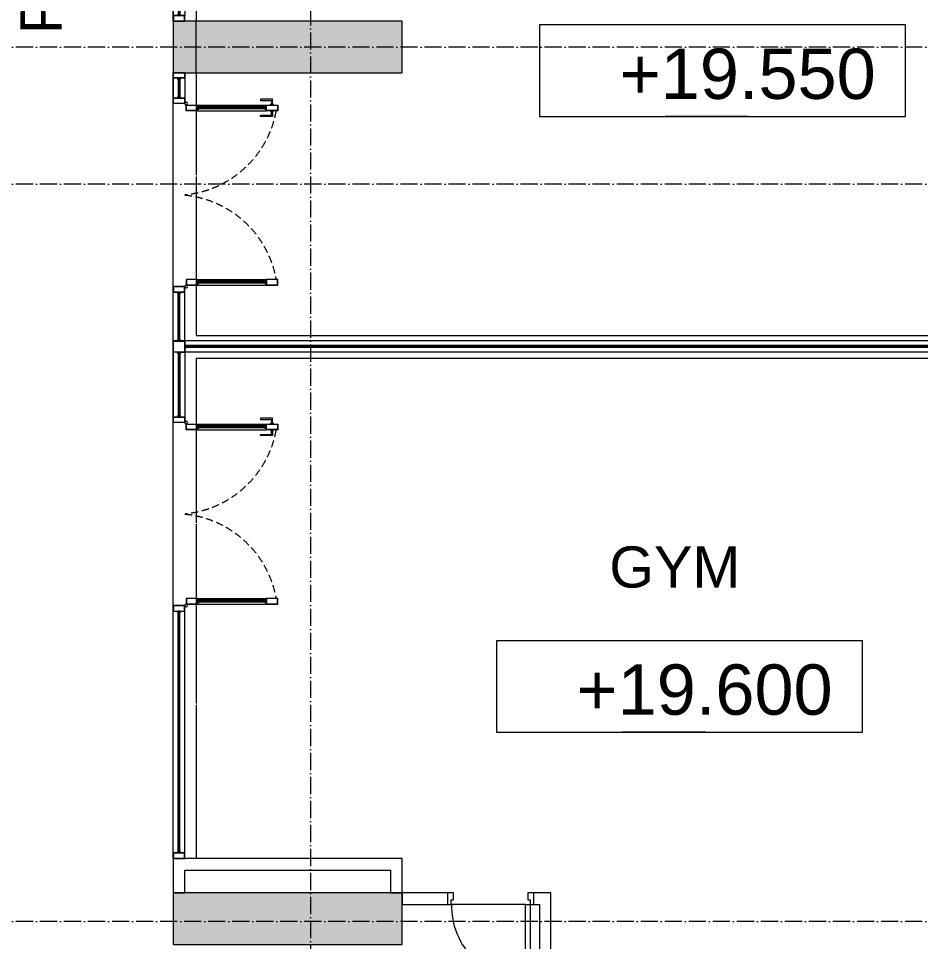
# Model space of a CAD drawing. Header units: millimetres. Extents: x -20215 to 101892, y -17414 to 45470.
# Drawn here: x 29847 to 37733, y 11275 to 19350 of the extents above; entities that cross this region are included whole.
import ezdxf

# ---------------------------------------------------------------- set-up
doc = ezdxf.new("R2010")
doc.units = ezdxf.units.MM
doc.set_wipeout_variables(frame=1)
doc.linetypes.add('Grid Line', pattern=[4.2, 3, -0.6, 0, -0.6])
doc.linetypes.add('HIDDEN2', pattern=[4.7625, 3.175, -1.5875])
for name, color, linetype, lineweight in [('CHU', 181, 'Continuous', 5), ('CUA', 31, 'Continuous', 9), ('DIM', 1, 'Continuous', 5), ('G-ANNO-DIMS', 111, 'Continuous', 5), ('NET-CAT', 3, 'Continuous', 15), ('NET-THAY', 2, 'Continuous', 9), ('TRUC', 225, 'Continuous', 5), ('X-COT HAM$0$LC.HA', 8, 'Continuous', 9)]:
    doc.layers.add(name, color=color, linetype=linetype, lineweight=lineweight)
doc.styles.add('Arial_1', font='arial_0.ttf', dxfattribs={"height": 400})
doc.styles.add('Arial_3', font='arial_0.ttf', dxfattribs={"height": 440})
doc.styles.add('Arial_6', font='arial_0.ttf', dxfattribs={"height": 360})
doc.dimstyles.new('Diagonal_-_2mm_Arial', dxfattribs={"dimscale": 304.8, "dimtxt": 408.10376, "dimasz": 0.984252, "dimexe": 0.656168, "dimexo": 4.593176, "dimgap": 0.098425, "dimtad": 1, "dimdec": 0, "dimzin": 0, "dimdsep": 46, "dimtxsty": 'Arial_1', "dimblk1": 'OBLIQUE', "dimblk2": 'OBLIQUE', "dimsah": 1, "dimcen": 0.09, "dimdle": 0.656168, "dimazin": 0, "dimtfac": 1, "dimtdec": 4, "dimtix": 1, "dimtmove": 0, "dimatfit": 3, "dimfxl": 0, "dimtvp": 1, "dimtolj": 1, "dimtzin": 0, "dimlwd": 9, "dimlwe": 9, "dimarcsym": 0})

# ---------------------------------------------------------------- blocks, each defined once
blk = doc.blocks.new('ALC1807-ASCENT PLAZA-KET CAU_rvt-1-MẶT BẰNG TẦNG 4')
at = {"layer": 'X-COT HAM$0$LC.HA'}
h = blk.add_hatch(color=256, dxfattribs=at)
h.dxf.hatch_style = 1
h.paths.add_polyline_path([(31200.5, 19324.9), (31200.5, 18874.9), (33200.5, 18874.9), (33200.5, 19324.9)])
h = blk.add_hatch(color=256, dxfattribs=at)
h.dxf.hatch_style = 1
h.paths.add_polyline_path([(31200.5, 11699.9), (31200.5, 11249.9), (33200.5, 11249.9), (33200.5, 11699.9)])
at = {"ltscale": 1000}
for points in [[(31200.5, 19324.9), (31200.5, 18874.9), (33200.5, 18874.9), (33200.5, 19324.9)], [(31200.5, 11699.9), (31200.5, 11249.9), (33200.5, 11249.9), (33200.5, 11699.9)]]:
    blk.add_lwpolyline(points, close=True, dxfattribs=at)
blk = doc.blocks.new('CUA WC - Type 1-1365096-MẶT BẰNG TẦNG 4')
at = {"layer": 'CUA'}
for p, q in [((-242.5, 740.3), (-202.5, 740.3)), ((-242.5, 52.3), (-242.5, 740.3)), ((-202.5, 740.3), (-202.5, 52.3)), ((-202.5, 52.3), (-242.5, 52.3))]:
    blk.add_line(p, q, dxfattribs=at)
at = {"layer": 'CUA', "lineweight": 5}
for p, q in [((-243.5, 52.3), (-273.5, 52.3)), ((-243.5, 11.3), (-243.5, 52.3)), ((-223.5, 11.3), (-243.5, 11.3)), ((-223.5, -47.7), (-223.5, 11.3)), ((446.5, 11.3), (426.5, 11.3)), ((426.5, 11.3), (426.5, -47.7)), ((476.5, 52.3), (446.5, 52.3)), ((446.5, 52.3), (446.5, 11.3)), ((-273.5, -47.7), (-223.5, -47.7)), ((426.5, -47.7), (476.5, -47.7))]:
    blk.add_line(p, q, dxfattribs=at)
blk.add_arc((-242.5, 52.3), 688, 359.5, 90, dxfattribs=at)
blk = doc.blocks.new('_Oblique')
at = {"color": 0, "linetype": 'ByBlock', "lineweight": -2}
blk.add_line((-0.5, -0.5), (0.5, 0.5), dxfattribs=at)
blk = doc.blocks.new('DIMBLOCK95-MẶT BẰNG TẦNG 4')
at = {"layer": 'Defpoints', "color": 0, "transparency": 16777216}
for p in [(31200.5, 12563.8), (13200.5, 12235), (31200.5, 10551.8)]:
    blk.add_point(p, dxfattribs=at)
at = {"layer": 'DIM', "color": 0, "lineweight": 9, "transparency": 16777216}
for p, q in [((31200.5, 11163.8), (31200.5, 10351.8)), ((13200.5, 10835), (13200.5, 10351.8)), ((13000.5, 10551.8), (31400.5, 10551.8))]:
    blk.add_line(p, q, dxfattribs=at)
at = {"layer": 'DIM', "color": 0, "lineweight": 9, "transparency": 16777216, "xscale": 300, "yscale": 300, "zscale": 300, "rotation": 180}
blk.add_blockref('_Oblique', (13200.5, 10551.8), dxfattribs=at)
at = {"layer": 'DIM', "color": 0, "lineweight": 9, "transparency": 16777216, "xscale": 300, "yscale": 300, "zscale": 300}
blk.add_blockref('_Oblique', (31200.5, 10551.8), dxfattribs=at)
at = {"layer": 'DIM', "color": 0, "lineweight": 9, "transparency": 16777216, "insert": (22200.5, 10786), "char_height": 400, "attachment_point": 5, "style": 'Arial_1'}
blk.add_mtext('\\A1;18000', dxfattribs=at)
blk = doc.blocks.new('Spot Elevations - CODE 1-1678943-MẶT BẰNG TẦNG 4')
at = {"layer": 'G-ANNO-DIMS'}
for p, q in [((10.5, 4), (-5.5, 4)), ((-5.5, 4), (-5.5, 0)), ((10.5, 0), (10.5, 4)), ((-5.5, 0), (10.5, 0))]:
    blk.add_line(p, q, dxfattribs=at)
blk = doc.blocks.new('*U436')
for p, q in [((2925, 100, 0), (50, 100, 0)), ((2925, 0, 0), (50, 0, 0)), ((2912, 58.2, 0), (63, 58.2, 0)), ((2912, 41.7, 0), (63, 41.7, 0))]:
    blk.add_line(p, q)
at = {"ltscale": 100}
for p, q in [((50, 61, 0), (50, 39, 0)), ((50, 61, 0), (50, 39, 0)), ((2925, 61, 0), (2925, 39, 0)), ((2925, 61, 0), (2925, 39, 0))]:
    blk.add_line(p, q, dxfattribs=at)
at = {"color": 1, "lineweight": 0, "ltscale": 10}
blk.add_line((56.6, 50, 0), (2918.4, 50, 0), dxfattribs=at)
at = {"ltscale": 25, "elevation": 0}
for points in [[(0, 0), (50, 0), (50, 100), (0, 100)], [(2, 2), (48, 2), (48, 98), (2, 98)]]:
    blk.add_lwpolyline(points, close=True, dxfattribs=at)
for points in [[(2975, 100), (2975, 0), (2925, 0), (2925, 100)], [(2973, 98), (2973, 2), (2927, 2), (2927, 98)], [(56.6, 47.5), (56.6, 52.5), (2918.4, 52.5), (2918.4, 47.5)]]:
    blk.add_lwpolyline(points, close=True)
at = {"elevation": 0}
for points in [[(50, 39), (50, 61), (62.5, 61, -0.414214), (63, 60.5), (63, 57, -0.414214), (62.5, 56.5, -0.414214), (62, 57), (62, 59.5, 0.414214), (61.5, 60), (51.5, 60, 0.414214), (51, 59.5), (51, 40.5, 0.414214), (51.5, 40), (61.5, 40, 0.414214), (62, 40.5), (62, 43, -0.414214), (62.5, 43.5, -0.414214), (63, 43), (63, 39.5, -0.414214), (62.5, 39), (50, 39)], [(2925, 39), (2925, 61), (2912.5, 61, 0.414214), (2912, 60.5), (2912, 57, 0.414214), (2912.5, 56.5, 0.414214), (2913, 57), (2913, 59.5, -0.414214), (2913.5, 60), (2923.5, 60, -0.414214), (2924, 59.5), (2924, 40.5, -0.414214), (2923.5, 40), (2913.5, 40, -0.414214), (2913, 40.5), (2913, 43, 0.414214), (2912.5, 43.5, 0.414214), (2912, 43), (2912, 39.5, 0.414214), (2912.5, 39), (2925, 39)]]:
    blk.add_lwpolyline(points, format="xyb", dxfattribs=at)
for points in [[(50, 40.5), (50, 59.5)], [(50, 40.5), (50, 59.5)], [(2925, 40.5), (2925, 59.5)], [(2925, 40.5), (2925, 59.5)]]:
    blk.add_lwpolyline(points, dxfattribs=at)
for points in [[(56.6, 52.3, 0.110226), (56.6, 52.2), (56.6, 47.8, 0.110226), (56.6, 47.7, 0.547587), (60.2, 47.2, -0.371535), (60.6, 47.2, 0.207699), (64.7, 47.4, -0.626616), (65, 47.3, -0.088099), (63, 41.9), (63, 44.1), (60.2, 44.1), (60.2, 42.9), (55.7, 46.5, -0.26277), (55.4, 46.9), (55.4, 50), (55.4, 53.1, -0.26277), (55.7, 53.5), (60.2, 57.1), (60.2, 55.9), (63, 55.9), (63, 58.1, -0.088099), (65, 52.7, -0.626616), (64.7, 52.6, 0.207699), (60.6, 52.8, -0.371535), (60.2, 52.8, 0.547587)], [(2918.4, 52.3, -0.110226), (2918.4, 52.2), (2918.4, 47.8, -0.110226), (2918.4, 47.7, -0.547587), (2914.8, 47.2, 0.371535), (2914.4, 47.2, -0.207699), (2910.3, 47.4, 0.626616), (2910, 47.3, 0.088099), (2912, 41.9), (2912, 44.1), (2914.8, 44.1), (2914.8, 42.9), (2919.3, 46.5, 0.26277), (2919.6, 46.9), (2919.6, 50), (2919.6, 53.1, 0.26277), (2919.3, 53.5), (2914.8, 57.1), (2914.8, 55.9), (2912, 55.9), (2912, 58.1, 0.088099), (2910, 52.7, 0.626616), (2910.3, 52.6, -0.207699), (2914.4, 52.8, 0.371535), (2914.8, 52.8, -0.547587)]]:
    blk.add_lwpolyline(points, format="xyb", close=True)
blk = doc.blocks.new('*U439')
for p, q in [((9650, 100, 0), (50, 100, 0)), ((9650, 0, 0), (50, 0, 0)), ((9637, 58.2, 0), (63, 58.2, 0)), ((9637, 41.7, 0), (63, 41.7, 0))]:
    blk.add_line(p, q)
at = {"ltscale": 100}
for p, q in [((50, 61, 0), (50, 39, 0)), ((50, 61, 0), (50, 39, 0)), ((9650, 61, 0), (9650, 39, 0)), ((9650, 61, 0), (9650, 39, 0))]:
    blk.add_line(p, q, dxfattribs=at)
at = {"color": 1, "lineweight": 0, "ltscale": 10}
blk.add_line((56.6, 50, 0), (9643.4, 50, 0), dxfattribs=at)
at = {"ltscale": 25, "elevation": 0}
for points in [[(0, 0), (50, 0), (50, 100), (0, 100)], [(2, 2), (48, 2), (48, 98), (2, 98)]]:
    blk.add_lwpolyline(points, close=True, dxfattribs=at)
for points in [[(9700, 100), (9700, 0), (9650, 0), (9650, 100)], [(9698, 98), (9698, 2), (9652, 2), (9652, 98)], [(56.6, 47.5), (56.6, 52.5), (9643.4, 52.5), (9643.4, 47.5)]]:
    blk.add_lwpolyline(points, close=True)
at = {"elevation": 0}
for points in [[(50, 39), (50, 61), (62.5, 61, -0.414214), (63, 60.5), (63, 57, -0.414214), (62.5, 56.5, -0.414214), (62, 57), (62, 59.5, 0.414214), (61.5, 60), (51.5, 60, 0.414214), (51, 59.5), (51, 40.5, 0.414214), (51.5, 40), (61.5, 40, 0.414214), (62, 40.5), (62, 43, -0.414214), (62.5, 43.5, -0.414214), (63, 43), (63, 39.5, -0.414214), (62.5, 39), (50, 39)], [(9650, 39), (9650, 61), (9637.5, 61, 0.414214), (9637, 60.5), (9637, 57, 0.414214), (9637.5, 56.5, 0.414214), (9638, 57), (9638, 59.5, -0.414214), (9638.5, 60), (9648.5, 60, -0.414214), (9649, 59.5), (9649, 40.5, -0.414214), (9648.5, 40), (9638.5, 40, -0.414214), (9638, 40.5), (9638, 43, 0.414214), (9637.5, 43.5, 0.414214), (9637, 43), (9637, 39.5, 0.414214), (9637.5, 39), (9650, 39)]]:
    blk.add_lwpolyline(points, format="xyb", dxfattribs=at)
for points in [[(50, 40.5), (50, 59.5)], [(50, 40.5), (50, 59.5)], [(9650, 40.5), (9650, 59.5)], [(9650, 40.5), (9650, 59.5)]]:
    blk.add_lwpolyline(points, dxfattribs=at)
for points in [[(56.6, 52.3, 0.110226), (56.6, 52.2), (56.6, 47.8, 0.110226), (56.6, 47.7, 0.547587), (60.2, 47.2, -0.371535), (60.6, 47.2, 0.207699), (64.7, 47.4, -0.626616), (65, 47.3, -0.088099), (63, 41.9), (63, 44.1), (60.2, 44.1), (60.2, 42.9), (55.7, 46.5, -0.26277), (55.4, 46.9), (55.4, 50), (55.4, 53.1, -0.26277), (55.7, 53.5), (60.2, 57.1), (60.2, 55.9), (63, 55.9), (63, 58.1, -0.088099), (65, 52.7, -0.626616), (64.7, 52.6, 0.207699), (60.6, 52.8, -0.371535), (60.2, 52.8, 0.547587)], [(9643.4, 52.3, -0.110226), (9643.4, 52.2), (9643.4, 47.8, -0.110226), (9643.4, 47.7, -0.547587), (9639.8, 47.2, 0.371535), (9639.4, 47.2, -0.207699), (9635.3, 47.4, 0.626616), (9635, 47.3, 0.088099), (9637, 41.9), (9637, 44.1), (9639.8, 44.1), (9639.8, 42.9), (9644.3, 46.5, 0.26277), (9644.6, 46.9), (9644.6, 50), (9644.6, 53.1, 0.26277), (9644.3, 53.5), (9639.8, 57.1), (9639.8, 55.9), (9637, 55.9), (9637, 58.1, 0.088099), (9635, 52.7, 0.626616), (9635.3, 52.6, -0.207699), (9639.4, 52.8, 0.371535), (9639.8, 52.8, -0.547587)]]:
    blk.add_lwpolyline(points, format="xyb", close=True)
blk = doc.blocks.new('*U441')
for p, q in [((-787.5, 112.5), (-787.5, 712.5)), ((-770.8, 699.5, 0), (-770.8, 125.5, 0)), ((-754.3, 699.5, 0), (-754.3, 125.5, 0)), ((-737.5, 112.5), (-737.5, 712.5)), ((737.5, 112.5), (737.5, 712.5)), ((754.2, 699.5, 0), (754.2, 125.5, 0)), ((770.7, 699.5, 0), (770.7, 125.5, 0)), ((787.5, 112.5), (787.5, 712.5)), ((-1275.4, 0, 0), (-850, 0, 0)), ((1021.8, 0, 0), (850, 0, 0)), ((-1262.4, -41.8, 0), (-863, -41.8, 0)), ((-1262.4, -58.3, 0), (-863, -58.3, 0)), ((1008.8, -41.8, 0), (863, -41.8, 0)), ((1008.8, -58.3, 0), (863, -58.3, 0)), ((-1275.4, -100, 0), (-850, -100, 0)), ((1021.8, -100, 0), (850, -100, 0))]:
    blk.add_line(p, q)
at = {"color": 1}
for p, q in [((-762.5, 119.1, 0), (-762.5, 705.9, 0)), ((762.5, 119.1, 0), (762.5, 705.9, 0)), ((-856.6, -50, 0), (-1268.8, -50, 0)), ((856.6, -50, 0), (1015.2, -50, 0))]:
    blk.add_line(p, q, dxfattribs=at)
at = {"ltscale": 100}
for p, q in [((-1275.4, -61, 0), (-1275.4, -39, 0)), ((-1275.4, -61, 0), (-1275.4, -39, 0)), ((-850, -61, 0), (-850, -39, 0)), ((-850, -61, 0), (-850, -39, 0)), ((850, -61, 0), (850, -39, 0)), ((850, -61, 0), (850, -39, 0)), ((1021.8, -61, 0), (1021.8, -39, 0)), ((1021.8, -61, 0), (1021.8, -39, 0))]:
    blk.add_line(p, q, dxfattribs=at)
for points in [[(-737.5, 712.5), (-787.5, 712.5), (-787.5, 812.5), (-737.5, 812.5)], [(-739.5, 714.5), (-785.5, 714.5), (-785.5, 810.5), (-739.5, 810.5)], [(737.5, 712.5), (787.5, 712.5), (787.5, 812.5), (737.5, 812.5)], [(739.5, 714.5), (785.5, 714.5), (785.5, 810.5), (739.5, 810.5)], [(-737.5, 12.5), (-787.5, 12.5), (-787.5, 112.5), (-737.5, 112.5)], [(-739.5, 14.5), (-785.5, 14.5), (-785.5, 110.5), (-739.5, 110.5)], [(737.5, 12.5), (787.5, 12.5), (787.5, 112.5), (737.5, 112.5)], [(739.5, 14.5), (785.5, 14.5), (785.5, 110.5), (739.5, 110.5)], [(-1325.4, -100), (-1325.4, 0), (-1275.4, 0), (-1275.4, -100)], [(-850, 0), (-800, 0), (-800, -100), (-850, -100)], [(850, 0), (800, 0), (800, -100), (850, -100)], [(1071.8, -100), (1071.8, 0), (1021.8, 0), (1021.8, -100)], [(-1323.4, -98), (-1323.4, -2), (-1277.4, -2), (-1277.4, -98)], [(-848, -2), (-802, -2), (-802, -98), (-848, -98)], [(848, -2), (802, -2), (802, -98), (848, -98)], [(1069.8, -98), (1069.8, -2), (1023.8, -2), (1023.8, -98)]]:
    blk.add_lwpolyline(points, close=True)
for points in [[(687.5, 662.5), (697.5, 662.5), (697.5, 757.5), (727.8, 757.5, -0.063254), (727.5, 760), (727.5, 765, -0.063254), (727.8, 767.5), (687.5, 767.5), (687.5, 757.5)], [(737.5, 775), (737.5, 750, -0.414214), (727.5, 760), (727.5, 765, -0.414214)], [(787.5, 775), (787.5, 750, 0.414214), (797.5, 760), (797.5, 765, 0.414214)], [(837.5, 662.5), (827.5, 662.5), (827.5, 757.5), (797.2, 757.5, 0.063254), (797.5, 760), (797.5, 765, 0.063254), (797.2, 767.5), (837.5, 767.5), (837.5, 757.5)]]:
    blk.add_lwpolyline(points, format="xyb", close=True)
at = {"elevation": 0}
for points in [[(-751.5, 712.5), (-773.5, 712.5), (-773.5, 700, 0.414214), (-773, 699.5), (-769.5, 699.5, 0.414214), (-769, 700, 0.414214), (-769.5, 700.5), (-772, 700.5, -0.414214), (-772.5, 701), (-772.5, 711, -0.414214), (-772, 711.5), (-753, 711.5, -0.414214), (-752.5, 711), (-752.5, 701, -0.414214), (-753, 700.5), (-755.5, 700.5, 0.414214), (-756, 700, 0.414214), (-755.5, 699.5), (-752, 699.5, 0.414214), (-751.5, 700), (-751.5, 712.5)], [(751.5, 712.5), (773.5, 712.5), (773.5, 700, -0.414214), (773, 699.5), (769.5, 699.5, -0.414214), (769, 700, -0.414214), (769.5, 700.5), (772, 700.5, 0.414214), (772.5, 701), (772.5, 711, 0.414214), (772, 711.5), (753, 711.5, 0.414214), (752.5, 711), (752.5, 701, 0.414214), (753, 700.5), (755.5, 700.5, -0.414214), (756, 700, -0.414214), (755.5, 699.5), (752, 699.5, -0.414214), (751.5, 700), (751.5, 712.5)], [(-1275.4, -39), (-1275.4, -61), (-1262.9, -61, 0.414214), (-1262.4, -60.5), (-1262.4, -57, 0.414214), (-1262.9, -56.5, 0.414214), (-1263.4, -57), (-1263.4, -59.5, -0.414214), (-1263.9, -60), (-1273.9, -60, -0.414214), (-1274.4, -59.5), (-1274.4, -40.5, -0.414214), (-1273.9, -40), (-1263.9, -40, -0.414214), (-1263.4, -40.5), (-1263.4, -43, 0.414214), (-1262.9, -43.5, 0.414214), (-1262.4, -43), (-1262.4, -39.5, 0.414214), (-1262.9, -39), (-1275.4, -39)], [(-850, -39), (-850, -61), (-862.5, -61, -0.414214), (-863, -60.5), (-863, -57, -0.414214), (-862.5, -56.5, -0.414214), (-862, -57), (-862, -59.5, 0.414214), (-861.5, -60), (-851.5, -60, 0.414214), (-851, -59.5), (-851, -40.5, 0.414214), (-851.5, -40), (-861.5, -40, 0.414214), (-862, -40.5), (-862, -43, -0.414214), (-862.5, -43.5, -0.414214), (-863, -43), (-863, -39.5, -0.414214), (-862.5, -39), (-850, -39)], [(850, -39), (850, -61), (862.5, -61, 0.414214), (863, -60.5), (863, -57, 0.414214), (862.5, -56.5, 0.414214), (862, -57), (862, -59.5, -0.414214), (861.5, -60), (851.5, -60, -0.414214), (851, -59.5), (851, -40.5, -0.414214), (851.5, -40), (861.5, -40, -0.414214), (862, -40.5), (862, -43, 0.414214), (862.5, -43.5, 0.414214), (863, -43), (863, -39.5, 0.414214), (862.5, -39), (850, -39)], [(1021.8, -39), (1021.8, -61), (1009.3, -61, -0.414214), (1008.8, -60.5), (1008.8, -57, -0.414214), (1009.3, -56.5, -0.414214), (1009.8, -57), (1009.8, -59.5, 0.414214), (1010.3, -60), (1020.3, -60, 0.414214), (1020.8, -59.5), (1020.8, -40.5, 0.414214), (1020.3, -40), (1010.3, -40, 0.414214), (1009.8, -40.5), (1009.8, -43, -0.414214), (1009.3, -43.5, -0.414214), (1008.8, -43), (1008.8, -39.5, -0.414214), (1009.3, -39), (1021.8, -39)]]:
    blk.add_lwpolyline(points, format="xyb", dxfattribs=at)
at = {"color": 8, "lineweight": 5, "elevation": 0}
for points in [[(-764.8, 705.9, -0.110226), (-764.7, 705.9), (-760.3, 705.9, -0.110226), (-760.2, 705.9, -0.547587), (-759.7, 702.3, 0.371535), (-759.7, 701.9, -0.207699), (-759.9, 697.8, 0.626616), (-759.8, 697.5, 0.088099), (-754.4, 699.5), (-756.6, 699.5), (-756.6, 702.3), (-755.4, 702.3), (-759, 706.8, 0.26277), (-759.4, 707.1), (-762.5, 707.1), (-765.6, 707.1, 0.26277), (-766, 706.8), (-769.6, 702.3), (-768.4, 702.3), (-768.4, 699.5), (-770.6, 699.5, 0.088099), (-765.2, 697.5, 0.626616), (-765.1, 697.8, -0.207699), (-765.3, 701.9, 0.371535), (-765.3, 702.3, -0.547587)], [(764.8, 705.9, 0.110226), (764.7, 705.9), (760.3, 705.9, 0.110226), (760.2, 705.9, 0.547587), (759.7, 702.3, -0.371535), (759.7, 701.9, 0.207699), (759.9, 697.8, -0.626616), (759.8, 697.5, -0.088099), (754.4, 699.5), (756.6, 699.5), (756.6, 702.3), (755.4, 702.3), (759, 706.8, -0.26277), (759.4, 707.1), (762.5, 707.1), (765.6, 707.1, -0.26277), (766, 706.8), (769.6, 702.3), (768.4, 702.3), (768.4, 699.5), (770.6, 699.5, -0.088099), (765.2, 697.5, -0.626616), (765.1, 697.8, 0.207699), (765.3, 701.9, -0.371535), (765.3, 702.3, 0.547587)], [(-764.8, 119.1, 0.110226), (-764.7, 119.1), (-760.3, 119.1, 0.110226), (-760.2, 119.1, 0.547587), (-759.7, 122.7, -0.371535), (-759.7, 123.1, 0.207699), (-759.9, 127.2, -0.626616), (-759.8, 127.5, -0.088099), (-754.4, 125.5), (-756.6, 125.5), (-756.6, 122.7), (-755.4, 122.7), (-759, 118.2, -0.26277), (-759.4, 117.9), (-762.5, 117.9), (-765.6, 117.9, -0.26277), (-766, 118.2), (-769.6, 122.7), (-768.4, 122.7), (-768.4, 125.5), (-770.6, 125.5, -0.088099), (-765.2, 127.5, -0.626616), (-765.1, 127.2, 0.207699), (-765.3, 123.1, -0.371535), (-765.3, 122.7, 0.547587)], [(764.8, 119.1, -0.110226), (764.7, 119.1), (760.3, 119.1, -0.110226), (760.2, 119.1, -0.547587), (759.7, 122.7, 0.371535), (759.7, 123.1, -0.207699), (759.9, 127.2, 0.626616), (759.8, 127.5, 0.088099), (754.4, 125.5), (756.6, 125.5), (756.6, 122.7), (755.4, 122.7), (759, 118.2, 0.26277), (759.4, 117.9), (762.5, 117.9), (765.6, 117.9, 0.26277), (766, 118.2), (769.6, 122.7), (768.4, 122.7), (768.4, 125.5), (770.6, 125.5, 0.088099), (765.2, 127.5, 0.626616), (765.1, 127.2, -0.207699), (765.3, 123.1, 0.371535), (765.3, 122.7, -0.547587)]]:
    blk.add_lwpolyline(points, format="xyb", close=True, dxfattribs=at)
at = {"color": 1, "elevation": 0}
for points in [[(-760, 119.1), (-765, 119.1), (-765, 705.9), (-760, 705.9)], [(760, 119.1), (765, 119.1), (765, 705.9), (760, 705.9)]]:
    blk.add_lwpolyline(points, close=True, dxfattribs=at)
for points in [[(-751.5, 112.5), (-773.5, 112.5), (-773.5, 125, -0.414214), (-773, 125.5), (-769.5, 125.5, -0.414214), (-769, 125, -0.414214), (-769.5, 124.5), (-772, 124.5, 0.414214), (-772.5, 124), (-772.5, 114, 0.414214), (-772, 113.5), (-753, 113.5, 0.414214), (-752.5, 114), (-752.5, 124, 0.414214), (-753, 124.5), (-755.5, 124.5, -0.414214), (-756, 125, -0.414214), (-755.5, 125.5), (-752, 125.5, -0.414214), (-751.5, 125), (-751.5, 112.5)], [(751.5, 112.5), (773.5, 112.5), (773.5, 125, 0.414214), (773, 125.5), (769.5, 125.5, 0.414214), (769, 125, 0.414214), (769.5, 124.5), (772, 124.5, -0.414214), (772.5, 124), (772.5, 114, -0.414214), (772, 113.5), (753, 113.5, -0.414214), (752.5, 114), (752.5, 124, -0.414214), (753, 124.5), (755.5, 124.5, 0.414214), (756, 125, 0.414214), (755.5, 125.5), (752, 125.5, 0.414214), (751.5, 125), (751.5, 112.5)]]:
    blk.add_lwpolyline(points, format="xyb")
at = {"elevation": 0}
for points in [[(-1275.4, -40.5), (-1275.4, -59.5)], [(-1275.4, -40.5), (-1275.4, -59.5)], [(-850, -40.5), (-850, -59.5)], [(-850, -40.5), (-850, -59.5)], [(850, -40.5), (850, -59.5)], [(850, -40.5), (850, -59.5)], [(1021.8, -40.5), (1021.8, -59.5)], [(1021.8, -40.5), (1021.8, -59.5)]]:
    blk.add_lwpolyline(points, dxfattribs=at)
at = {"color": 8, "lineweight": 5}
for points in [[(-1268.8, -52.3, -0.110226), (-1268.8, -52.2), (-1268.8, -47.8, -0.110226), (-1268.8, -47.7, -0.547587), (-1265.2, -47.2, 0.371535), (-1264.8, -47.2, -0.207699), (-1260.7, -47.4, 0.626616), (-1260.3, -47.3, 0.088099), (-1262.4, -41.9), (-1262.4, -44.1), (-1265.2, -44.1), (-1265.2, -42.9), (-1269.7, -46.5, 0.26277), (-1270, -46.9), (-1270, -50), (-1270, -53.1, 0.26277), (-1269.7, -53.5), (-1265.2, -57.1), (-1265.2, -55.9), (-1262.4, -55.9), (-1262.4, -58.1, 0.088099), (-1260.3, -52.7, 0.626616), (-1260.7, -52.6, -0.207699), (-1264.8, -52.8, 0.371535), (-1265.2, -52.8, -0.547587)], [(-856.6, -52.3, 0.110226), (-856.6, -52.2), (-856.6, -47.8, 0.110226), (-856.6, -47.7, 0.547587), (-860.2, -47.2, -0.371535), (-860.6, -47.2, 0.207699), (-864.7, -47.4, -0.626616), (-865, -47.3, -0.088099), (-863, -41.9), (-863, -44.1), (-860.2, -44.1), (-860.2, -42.9), (-855.7, -46.5, -0.26277), (-855.4, -46.9), (-855.4, -50), (-855.4, -53.1, -0.26277), (-855.7, -53.5), (-860.2, -57.1), (-860.2, -55.9), (-863, -55.9), (-863, -58.1, -0.088099), (-865, -52.7, -0.626616), (-864.7, -52.6, 0.207699), (-860.6, -52.8, -0.371535), (-860.2, -52.8, 0.547587)], [(856.6, -52.3, -0.110226), (856.6, -52.2), (856.6, -47.8, -0.110226), (856.6, -47.7, -0.547587), (860.2, -47.2, 0.371535), (860.6, -47.2, -0.207699), (864.7, -47.4, 0.626616), (865, -47.3, 0.088099), (863, -41.9), (863, -44.1), (860.2, -44.1), (860.2, -42.9), (855.7, -46.5, 0.26277), (855.4, -46.9), (855.4, -50), (855.4, -53.1, 0.26277), (855.7, -53.5), (860.2, -57.1), (860.2, -55.9), (863, -55.9), (863, -58.1, 0.088099), (865, -52.7, 0.626616), (864.7, -52.6, -0.207699), (860.6, -52.8, 0.371535), (860.2, -52.8, -0.547587)], [(1015.2, -52.3, 0.110226), (1015.2, -52.2), (1015.2, -47.8, 0.110226), (1015.2, -47.7, 0.547587), (1011.6, -47.2, -0.371535), (1011.2, -47.2, 0.207699), (1007.1, -47.4, -0.626616), (1006.7, -47.3, -0.088099), (1008.8, -41.9), (1008.8, -44.1), (1011.6, -44.1), (1011.6, -42.9), (1016.1, -46.5, -0.26277), (1016.3, -46.9), (1016.3, -50), (1016.3, -53.1, -0.26277), (1016.1, -53.5), (1011.6, -57.1), (1011.6, -55.9), (1008.8, -55.9), (1008.8, -58.1, -0.088099), (1006.7, -52.7, -0.626616), (1007.1, -52.6, 0.207699), (1011.2, -52.8, -0.371535), (1011.6, -52.8, 0.547587)]]:
    blk.add_lwpolyline(points, format="xyb", close=True, dxfattribs=at)
at = {"color": 1}
for points in [[(-856.6, -47.5), (-856.6, -52.5), (-1268.8, -52.5), (-1268.8, -47.5)], [(856.6, -47.5), (856.6, -52.5), (1015.2, -52.5), (1015.2, -47.5)]]:
    blk.add_lwpolyline(points, close=True, dxfattribs=at)
for centre, radius in [((-800, 12.5), 12.5), ((-800, 12.5), 10.5), ((800, 12.5), 12.5), ((800, 12.5), 10.5)]:
    blk.add_circle(centre, radius)
at = {"color": 8, "linetype": 'HIDDEN2', "lineweight": 5, "ltscale": 20}
for centre, start, end in [((-893.5, -86), 5.50041, 79.99437), ((893.5, -86), 100.00563, 174.49959)]:
    blk.add_arc(centre, 897.6, start, end, dxfattribs=at)
blk = doc.blocks.new('*U442')
for p, q in [((-787.5, 112.5), (-787.5, 712.5)), ((-770.8, 699.5, 0), (-770.8, 125.5, 0)), ((-754.3, 699.5, 0), (-754.3, 125.5, 0)), ((-737.5, 112.5), (-737.5, 712.5)), ((737.5, 112.5), (737.5, 712.5)), ((754.2, 699.5, 0), (754.2, 125.5, 0)), ((770.7, 699.5, 0), (770.7, 125.5, 0)), ((787.5, 112.5), (787.5, 712.5)), ((-2964.4, 0, 0), (-850, 0, 0)), ((1415.6, 0, 0), (850, 0, 0)), ((-2951.4, -41.8, 0), (-863, -41.8, 0)), ((-2951.4, -58.3, 0), (-863, -58.3, 0)), ((1402.6, -41.8, 0), (863, -41.8, 0)), ((1402.6, -58.3, 0), (863, -58.3, 0)), ((-2964.4, -100, 0), (-850, -100, 0)), ((1415.6, -100, 0), (850, -100, 0))]:
    blk.add_line(p, q)
at = {"color": 1}
for p, q in [((-762.5, 119.1, 0), (-762.5, 705.9, 0)), ((762.5, 119.1, 0), (762.5, 705.9, 0)), ((-856.6, -50, 0), (-2957.9, -50, 0)), ((856.6, -50, 0), (1409, -50, 0))]:
    blk.add_line(p, q, dxfattribs=at)
at = {"ltscale": 100}
for p, q in [((-2964.4, -61, 0), (-2964.4, -39, 0)), ((-2964.4, -61, 0), (-2964.4, -39, 0)), ((-850, -61, 0), (-850, -39, 0)), ((-850, -61, 0), (-850, -39, 0)), ((850, -61, 0), (850, -39, 0)), ((850, -61, 0), (850, -39, 0)), ((1415.6, -61, 0), (1415.6, -39, 0)), ((1415.6, -61, 0), (1415.6, -39, 0))]:
    blk.add_line(p, q, dxfattribs=at)
for points in [[(-737.5, 712.5), (-787.5, 712.5), (-787.5, 812.5), (-737.5, 812.5)], [(-739.5, 714.5), (-785.5, 714.5), (-785.5, 810.5), (-739.5, 810.5)], [(737.5, 712.5), (787.5, 712.5), (787.5, 812.5), (737.5, 812.5)], [(739.5, 714.5), (785.5, 714.5), (785.5, 810.5), (739.5, 810.5)], [(-737.5, 12.5), (-787.5, 12.5), (-787.5, 112.5), (-737.5, 112.5)], [(-739.5, 14.5), (-785.5, 14.5), (-785.5, 110.5), (-739.5, 110.5)], [(737.5, 12.5), (787.5, 12.5), (787.5, 112.5), (737.5, 112.5)], [(739.5, 14.5), (785.5, 14.5), (785.5, 110.5), (739.5, 110.5)], [(-3014.4, -100), (-3014.4, 0), (-2964.4, 0), (-2964.4, -100)], [(-850, 0), (-800, 0), (-800, -100), (-850, -100)], [(850, 0), (800, 0), (800, -100), (850, -100)], [(1465.6, -100), (1465.6, 0), (1415.6, 0), (1415.6, -100)], [(-3012.4, -98), (-3012.4, -2), (-2966.4, -2), (-2966.4, -98)], [(-848, -2), (-802, -2), (-802, -98), (-848, -98)], [(848, -2), (802, -2), (802, -98), (848, -98)], [(1463.6, -98), (1463.6, -2), (1417.6, -2), (1417.6, -98)]]:
    blk.add_lwpolyline(points, close=True)
for points in [[(687.5, 662.5), (697.5, 662.5), (697.5, 757.5), (727.8, 757.5, -0.063254), (727.5, 760), (727.5, 765, -0.063254), (727.8, 767.5), (687.5, 767.5), (687.5, 757.5)], [(737.5, 775), (737.5, 750, -0.414214), (727.5, 760), (727.5, 765, -0.414214)], [(787.5, 775), (787.5, 750, 0.414214), (797.5, 760), (797.5, 765, 0.414214)], [(837.5, 662.5), (827.5, 662.5), (827.5, 757.5), (797.2, 757.5, 0.063254), (797.5, 760), (797.5, 765, 0.063254), (797.2, 767.5), (837.5, 767.5), (837.5, 757.5)]]:
    blk.add_lwpolyline(points, format="xyb", close=True)
at = {"elevation": 0}
for points in [[(-751.5, 712.5), (-773.5, 712.5), (-773.5, 700, 0.414214), (-773, 699.5), (-769.5, 699.5, 0.414214), (-769, 700, 0.414214), (-769.5, 700.5), (-772, 700.5, -0.414214), (-772.5, 701), (-772.5, 711, -0.414214), (-772, 711.5), (-753, 711.5, -0.414214), (-752.5, 711), (-752.5, 701, -0.414214), (-753, 700.5), (-755.5, 700.5, 0.414214), (-756, 700, 0.414214), (-755.5, 699.5), (-752, 699.5, 0.414214), (-751.5, 700), (-751.5, 712.5)], [(751.5, 712.5), (773.5, 712.5), (773.5, 700, -0.414214), (773, 699.5), (769.5, 699.5, -0.414214), (769, 700, -0.414214), (769.5, 700.5), (772, 700.5, 0.414214), (772.5, 701), (772.5, 711, 0.414214), (772, 711.5), (753, 711.5, 0.414214), (752.5, 711), (752.5, 701, 0.414214), (753, 700.5), (755.5, 700.5, -0.414214), (756, 700, -0.414214), (755.5, 699.5), (752, 699.5, -0.414214), (751.5, 700), (751.5, 712.5)], [(-2964.4, -39), (-2964.4, -61), (-2951.9, -61, 0.414214), (-2951.4, -60.5), (-2951.4, -57, 0.414214), (-2951.9, -56.5, 0.414214), (-2952.4, -57), (-2952.4, -59.5, -0.414214), (-2952.9, -60), (-2962.9, -60, -0.414214), (-2963.4, -59.5), (-2963.4, -40.5, -0.414214), (-2962.9, -40), (-2952.9, -40, -0.414214), (-2952.4, -40.5), (-2952.4, -43, 0.414214), (-2951.9, -43.5, 0.414214), (-2951.4, -43), (-2951.4, -39.5, 0.414214), (-2951.9, -39), (-2964.4, -39)], [(-850, -39), (-850, -61), (-862.5, -61, -0.414214), (-863, -60.5), (-863, -57, -0.414214), (-862.5, -56.5, -0.414214), (-862, -57), (-862, -59.5, 0.414214), (-861.5, -60), (-851.5, -60, 0.414214), (-851, -59.5), (-851, -40.5, 0.414214), (-851.5, -40), (-861.5, -40, 0.414214), (-862, -40.5), (-862, -43, -0.414214), (-862.5, -43.5, -0.414214), (-863, -43), (-863, -39.5, -0.414214), (-862.5, -39), (-850, -39)], [(850, -39), (850, -61), (862.5, -61, 0.414214), (863, -60.5), (863, -57, 0.414214), (862.5, -56.5, 0.414214), (862, -57), (862, -59.5, -0.414214), (861.5, -60), (851.5, -60, -0.414214), (851, -59.5), (851, -40.5, -0.414214), (851.5, -40), (861.5, -40, -0.414214), (862, -40.5), (862, -43, 0.414214), (862.5, -43.5, 0.414214), (863, -43), (863, -39.5, 0.414214), (862.5, -39), (850, -39)], [(1415.6, -39), (1415.6, -61), (1403.1, -61, -0.414214), (1402.6, -60.5), (1402.6, -57, -0.414214), (1403.1, -56.5, -0.414214), (1403.6, -57), (1403.6, -59.5, 0.414214), (1404.1, -60), (1414.1, -60, 0.414214), (1414.6, -59.5), (1414.6, -40.5, 0.414214), (1414.1, -40), (1404.1, -40, 0.414214), (1403.6, -40.5), (1403.6, -43, -0.414214), (1403.1, -43.5, -0.414214), (1402.6, -43), (1402.6, -39.5, -0.414214), (1403.1, -39), (1415.6, -39)]]:
    blk.add_lwpolyline(points, format="xyb", dxfattribs=at)
at = {"color": 8, "lineweight": 5, "elevation": 0}
for points in [[(-764.8, 705.9, -0.110226), (-764.7, 705.9), (-760.3, 705.9, -0.110226), (-760.2, 705.9, -0.547587), (-759.7, 702.3, 0.371535), (-759.7, 701.9, -0.207699), (-759.9, 697.8, 0.626616), (-759.8, 697.5, 0.088099), (-754.4, 699.5), (-756.6, 699.5), (-756.6, 702.3), (-755.4, 702.3), (-759, 706.8, 0.26277), (-759.4, 707.1), (-762.5, 707.1), (-765.6, 707.1, 0.26277), (-766, 706.8), (-769.6, 702.3), (-768.4, 702.3), (-768.4, 699.5), (-770.6, 699.5, 0.088099), (-765.2, 697.5, 0.626616), (-765.1, 697.8, -0.207699), (-765.3, 701.9, 0.371535), (-765.3, 702.3, -0.547587)], [(764.8, 705.9, 0.110226), (764.7, 705.9), (760.3, 705.9, 0.110226), (760.2, 705.9, 0.547587), (759.7, 702.3, -0.371535), (759.7, 701.9, 0.207699), (759.9, 697.8, -0.626616), (759.8, 697.5, -0.088099), (754.4, 699.5), (756.6, 699.5), (756.6, 702.3), (755.4, 702.3), (759, 706.8, -0.26277), (759.4, 707.1), (762.5, 707.1), (765.6, 707.1, -0.26277), (766, 706.8), (769.6, 702.3), (768.4, 702.3), (768.4, 699.5), (770.6, 699.5, -0.088099), (765.2, 697.5, -0.626616), (765.1, 697.8, 0.207699), (765.3, 701.9, -0.371535), (765.3, 702.3, 0.547587)], [(-764.8, 119.1, 0.110226), (-764.7, 119.1), (-760.3, 119.1, 0.110226), (-760.2, 119.1, 0.547587), (-759.7, 122.7, -0.371535), (-759.7, 123.1, 0.207699), (-759.9, 127.2, -0.626616), (-759.8, 127.5, -0.088099), (-754.4, 125.5), (-756.6, 125.5), (-756.6, 122.7), (-755.4, 122.7), (-759, 118.2, -0.26277), (-759.4, 117.9), (-762.5, 117.9), (-765.6, 117.9, -0.26277), (-766, 118.2), (-769.6, 122.7), (-768.4, 122.7), (-768.4, 125.5), (-770.6, 125.5, -0.088099), (-765.2, 127.5, -0.626616), (-765.1, 127.2, 0.207699), (-765.3, 123.1, -0.371535), (-765.3, 122.7, 0.547587)], [(764.8, 119.1, -0.110226), (764.7, 119.1), (760.3, 119.1, -0.110226), (760.2, 119.1, -0.547587), (759.7, 122.7, 0.371535), (759.7, 123.1, -0.207699), (759.9, 127.2, 0.626616), (759.8, 127.5, 0.088099), (754.4, 125.5), (756.6, 125.5), (756.6, 122.7), (755.4, 122.7), (759, 118.2, 0.26277), (759.4, 117.9), (762.5, 117.9), (765.6, 117.9, 0.26277), (766, 118.2), (769.6, 122.7), (768.4, 122.7), (768.4, 125.5), (770.6, 125.5, 0.088099), (765.2, 127.5, 0.626616), (765.1, 127.2, -0.207699), (765.3, 123.1, 0.371535), (765.3, 122.7, -0.547587)]]:
    blk.add_lwpolyline(points, format="xyb", close=True, dxfattribs=at)
at = {"color": 1, "elevation": 0}
for points in [[(-760, 119.1), (-765, 119.1), (-765, 705.9), (-760, 705.9)], [(760, 119.1), (765, 119.1), (765, 705.9), (760, 705.9)]]:
    blk.add_lwpolyline(points, close=True, dxfattribs=at)
for points in [[(-751.5, 112.5), (-773.5, 112.5), (-773.5, 125, -0.414214), (-773, 125.5), (-769.5, 125.5, -0.414214), (-769, 125, -0.414214), (-769.5, 124.5), (-772, 124.5, 0.414214), (-772.5, 124), (-772.5, 114, 0.414214), (-772, 113.5), (-753, 113.5, 0.414214), (-752.5, 114), (-752.5, 124, 0.414214), (-753, 124.5), (-755.5, 124.5, -0.414214), (-756, 125, -0.414214), (-755.5, 125.5), (-752, 125.5, -0.414214), (-751.5, 125), (-751.5, 112.5)], [(751.5, 112.5), (773.5, 112.5), (773.5, 125, 0.414214), (773, 125.5), (769.5, 125.5, 0.414214), (769, 125, 0.414214), (769.5, 124.5), (772, 124.5, -0.414214), (772.5, 124), (772.5, 114, -0.414214), (772, 113.5), (753, 113.5, -0.414214), (752.5, 114), (752.5, 124, -0.414214), (753, 124.5), (755.5, 124.5, 0.414214), (756, 125, 0.414214), (755.5, 125.5), (752, 125.5, 0.414214), (751.5, 125), (751.5, 112.5)]]:
    blk.add_lwpolyline(points, format="xyb")
at = {"elevation": 0}
for points in [[(-2964.4, -40.5), (-2964.4, -59.5)], [(-2964.4, -40.5), (-2964.4, -59.5)], [(-850, -40.5), (-850, -59.5)], [(-850, -40.5), (-850, -59.5)], [(850, -40.5), (850, -59.5)], [(850, -40.5), (850, -59.5)], [(1415.6, -40.5), (1415.6, -59.5)], [(1415.6, -40.5), (1415.6, -59.5)]]:
    blk.add_lwpolyline(points, dxfattribs=at)
at = {"color": 8, "lineweight": 5}
for points in [[(-2957.9, -52.3, -0.110226), (-2957.9, -52.2), (-2957.9, -47.8, -0.110226), (-2957.9, -47.7, -0.547587), (-2954.3, -47.2, 0.371535), (-2953.9, -47.2, -0.207699), (-2949.7, -47.4, 0.626616), (-2949.4, -47.3, 0.088099), (-2951.4, -41.9), (-2951.4, -44.1), (-2954.2, -44.1), (-2954.2, -42.9), (-2958.8, -46.5, 0.26277), (-2959, -46.9), (-2959, -50), (-2959, -53.1, 0.26277), (-2958.8, -53.5), (-2954.2, -57.1), (-2954.2, -55.9), (-2951.4, -55.9), (-2951.4, -58.1, 0.088099), (-2949.4, -52.7, 0.626616), (-2949.7, -52.6, -0.207699), (-2953.9, -52.8, 0.371535), (-2954.3, -52.8, -0.547587)], [(-856.6, -52.3, 0.110226), (-856.6, -52.2), (-856.6, -47.8, 0.110226), (-856.6, -47.7, 0.547587), (-860.2, -47.2, -0.371535), (-860.6, -47.2, 0.207699), (-864.7, -47.4, -0.626616), (-865, -47.3, -0.088099), (-863, -41.9), (-863, -44.1), (-860.2, -44.1), (-860.2, -42.9), (-855.7, -46.5, -0.26277), (-855.4, -46.9), (-855.4, -50), (-855.4, -53.1, -0.26277), (-855.7, -53.5), (-860.2, -57.1), (-860.2, -55.9), (-863, -55.9), (-863, -58.1, -0.088099), (-865, -52.7, -0.626616), (-864.7, -52.6, 0.207699), (-860.6, -52.8, -0.371535), (-860.2, -52.8, 0.547587)], [(856.6, -52.3, -0.110226), (856.6, -52.2), (856.6, -47.8, -0.110226), (856.6, -47.7, -0.547587), (860.2, -47.2, 0.371535), (860.6, -47.2, -0.207699), (864.7, -47.4, 0.626616), (865, -47.3, 0.088099), (863, -41.9), (863, -44.1), (860.2, -44.1), (860.2, -42.9), (855.7, -46.5, 0.26277), (855.4, -46.9), (855.4, -50), (855.4, -53.1, 0.26277), (855.7, -53.5), (860.2, -57.1), (860.2, -55.9), (863, -55.9), (863, -58.1, 0.088099), (865, -52.7, 0.626616), (864.7, -52.6, -0.207699), (860.6, -52.8, 0.371535), (860.2, -52.8, -0.547587)], [(1409, -52.3, 0.110226), (1409, -52.2), (1409, -47.8, 0.110226), (1409, -47.7, 0.547587), (1405.4, -47.2, -0.371535), (1405, -47.2, 0.207699), (1400.8, -47.4, -0.626616), (1400.5, -47.3, -0.088099), (1402.6, -41.9), (1402.6, -44.1), (1405.4, -44.1), (1405.4, -42.9), (1409.9, -46.5, -0.26277), (1410.1, -46.9), (1410.1, -50), (1410.1, -53.1, -0.26277), (1409.9, -53.5), (1405.4, -57.1), (1405.4, -55.9), (1402.6, -55.9), (1402.6, -58.1, -0.088099), (1400.5, -52.7, -0.626616), (1400.8, -52.6, 0.207699), (1405, -52.8, -0.371535), (1405.4, -52.8, 0.547587)]]:
    blk.add_lwpolyline(points, format="xyb", close=True, dxfattribs=at)
at = {"color": 1}
for points in [[(-856.6, -47.5), (-856.6, -52.5), (-2957.9, -52.5), (-2957.9, -47.5)], [(856.6, -47.5), (856.6, -52.5), (1409, -52.5), (1409, -47.5)]]:
    blk.add_lwpolyline(points, close=True, dxfattribs=at)
for centre, radius in [((-800, 12.5), 12.5), ((-800, 12.5), 10.5), ((800, 12.5), 12.5), ((800, 12.5), 10.5)]:
    blk.add_circle(centre, radius)
at = {"color": 8, "linetype": 'HIDDEN2', "lineweight": 5, "ltscale": 20}
for centre, start, end in [((-893.5, -86), 5.50041, 79.99437), ((893.5, -86), 100.00563, 174.49959)]:
    blk.add_arc(centre, 897.6, start, end, dxfattribs=at)
blk = doc.blocks.new('A$C293040F0')
blk.add_wipeout([(0, 100), (100, 100), (100, 0), (0, 0)]).dxf.layer = 'CUA'
at = {"layer": 'CUA'}
for points in [[(100, 0), (0, 0), (0, 100), (100, 100)], [(98, 2), (2, 2), (2, 98), (98, 98)]]:
    blk.add_lwpolyline(points, close=True, dxfattribs=at)

msp = doc.modelspace()

# ---------------------------------------------------------------- linework, layer by layer
at = {"layer": 'G-ANNO-DIMS'}
for p, q in [((36226.1, 18493.1), (35501.3, 18493.1)), ((35849.5, 13106.3), (35124.6, 13106.3))]:
    msp.add_line(p, q, dxfattribs=at)
at = {"layer": 'NET-CAT'}
for p, q in [((31200.5, 19324.9), (31200.5, 18874.9)), ((31400.5, 19324.9), (31200.5, 19324.9)), ((31400.5, 18874.9), (31400.5, 19324.9)), ((31200.5, 18874.9), (31400.5, 18874.9)), ((31400.5, 16475.7), (31400.5, 16479.9)), ((33200.5, 11999.9), (31200.5, 11999.9)), ((31200.5, 11999.9), (31200.5, 11699.9)), ((33200.5, 11699.9), (33200.5, 11999.9)), ((31300.5, 11899.9), (33100.5, 11899.9)), ((31300.5, 11699.9), (31300.5, 11899.9)), ((33100.5, 11899.9), (33100.5, 11699.9)), ((31200.5, 11699.9), (31300.5, 11699.9)), ((33100.5, 11699.9), (33200.5, 11699.9)), ((33600.5, 11699.9), (33200.5, 11699.9)), ((33200.5, 11699.9), (33200.5, 11599.9)), ((33600.5, 11599.9), (33600.5, 11699.9)), ((34500.5, 11699.9), (34350.5, 11699.9)), ((34350.5, 11699.9), (34350.5, 11599.9)), ((34500.5, 9599.9), (34500.5, 11699.9)), ((33200.5, 11599.9), (33600.5, 11599.9)), ((34350.5, 11599.9), (34400.5, 11599.9)), ((34400.5, 11599.9), (34400.5, 9799.9))]:
    msp.add_line(p, q, dxfattribs=at)
at = {"layer": 'NET-THAY'}
for p, q in [((31200.5, 19324.9), (31200.5, 22299.9)), ((31400.5, 22299.9), (31400.5, 19324.9)), ((31200.5, 11999.9), (31200.5, 18874.9)), ((31400.5, 18874.9), (31400.5, 17979.7)), ((31400.5, 17967.7), (31400.5, 16575.9)), ((31400.5, 16575.9), (40800.5, 16575.9)), ((31400.5, 16375.9), (31400.5, 14938.9)), ((40800.5, 16375.9), (31400.5, 16375.9)), ((31400.5, 14926.9), (31400.5, 13358.1)), ((31400.5, 13346.1), (31400.5, 11999.9)), ((34279.5, 11599.9), (33630.5, 11599.9))]:
    msp.add_line(p, q, dxfattribs=at)
at = {"layer": 'TRUC', "linetype": 'Grid Line', "ltscale": 50}
for p, q in [((32400.5, 43599.9), (32400.5, -4500.1)), ((43000.5, 19099.9), (-12092.4, 19099.9)), ((43000.5, 17899.9), (-14407, 17899.9)), ((43000.5, 11449.9), (-12092.4, 11449.9))]:
    msp.add_line(p, q, dxfattribs=at)

# ---------------------------------------------------------------- block references
at = {"layer": 'CUA'}
for name, p, rotation in [('*U436', (31300.5, 19324.9), 90), ('CUA WC - Type 1-1365096-MẶT BẰNG TẦNG 4', (34077, 11652.2), 180)]:
    msp.add_blockref(name, p, dxfattribs=dict(at, rotation=rotation))
at = {"layer": 'CUA', "xscale": -1, "rotation": 270}
for name, p in [('*U441', (31300.5, 17805.3)), ('*U442', (31300.5, 15014.4))]:
    msp.add_blockref(name, p, dxfattribs=at)
at = {"layer": 'CUA'}
msp.add_blockref('*U439', (31250.5, 16429.9), dxfattribs=at)
at = {"layer": 'G-ANNO-DIMS', "xscale": 199.9999999999999, "yscale": 199.9999999999999, "zscale": 199.9999999999999}
for p in [(35501.3, 18493.1), (35124.6, 13106.3)]:
    msp.add_blockref('Spot Elevations - CODE 1-1678943-MẶT BẰNG TẦNG 4', p, dxfattribs=at)
at = {"layer": 'NET-CAT', "lineweight": 5}
msp.add_blockref('ALC1807-ASCENT PLAZA-KET CAU_rvt-1-MẶT BẰNG TẦNG 4', (0, 0), dxfattribs=at)

# ---------------------------------------------------------------- texts
at = {"layer": 'CHU', "color": 7, "insert": (29864, 19212.8), "char_height": 360, "width": 1430.16, "attachment_point": 1, "rotation": 90, "line_spacing_factor": 0.936439, "style": 'Arial_6'}
msp.add_mtext('\\pt2540.0016,5079.9996,7620.0012,10159.9992,12700.0008,15239.9988,17780.0004,20319.9984,22860,25400.0016,27939.9996,30480.0012,33019.9992,35560.0008,38099.9988,40640.0004,43179.9984,45720,48260.0016,50799.9996,53340.0012,55879.9992,58420.0008,60959.9988,63500.0004,66039.9984,68580,71120.0016,73659.9996,76200.0012,78739.9992,81280.0008;PCCC', dxfattribs=at)
at = {"layer": 'CHU', "color": 7, "insert": (36157.5, 14731.3), "char_height": 360, "width": 1108.98, "attachment_point": 3, "line_spacing_factor": 0.936439, "style": 'Arial_6'}
msp.add_mtext('\\pt2540.0016,5079.9996,7620.0012,10159.9992,12700.0008,15239.9988,17780.0004,20319.9984,22860,25400.0016,27939.9996,30480.0012,33019.9992,35560.0008,38099.9988,40640.0004,43179.9984,45720,48260.0016,50799.9996,53340.0012,55879.9992,58420.0008,60959.9988,63500.0004,66039.9984,68580,71120.0016,73659.9996,76200.0012,78739.9992,81280.0008;GYM', dxfattribs=at)
at = {"layer": 'G-ANNO-DIMS', "char_height": 440, "width": 2251.659, "attachment_point": 1, "line_spacing_factor": 0.941778, "style": 'Arial_3'}
for s, insert in [('+19.550', (35102.6, 19086)), ('+19.600', (34725.9, 13699.2))]:
    msp.add_mtext(s, dxfattribs=dict(at, insert=insert))

# ---------------------------------------------------------------- dimensions: what is measured, and where the dimension line sits
at = {"layer": 'DIM', "lineweight": 9}
dim = msp.add_linear_dim(base=(31200.5, 10551.8), p1=(13200.5, 12235), p2=(31200.5, 12563.8), dimstyle='Diagonal_-_2mm_Arial', override={"dimpost": '<>', "dimfxl": 18001.711328}, dxfattribs=at)
dim.commit()
dim.dimension.update_dxf_attribs({"geometry": 'DIMBLOCK95-MẶT BẰNG TẦNG 4', "text_midpoint": (22200.5, 10786)})

# ---------------------------------------------------------------- next in the draw order: block references
at = {"layer": 'CUA'}
msp.add_blockref('A$C293040F0', (31200.5, 16429.9), dxfattribs=at)

doc.saveas('drawing.dxf')
